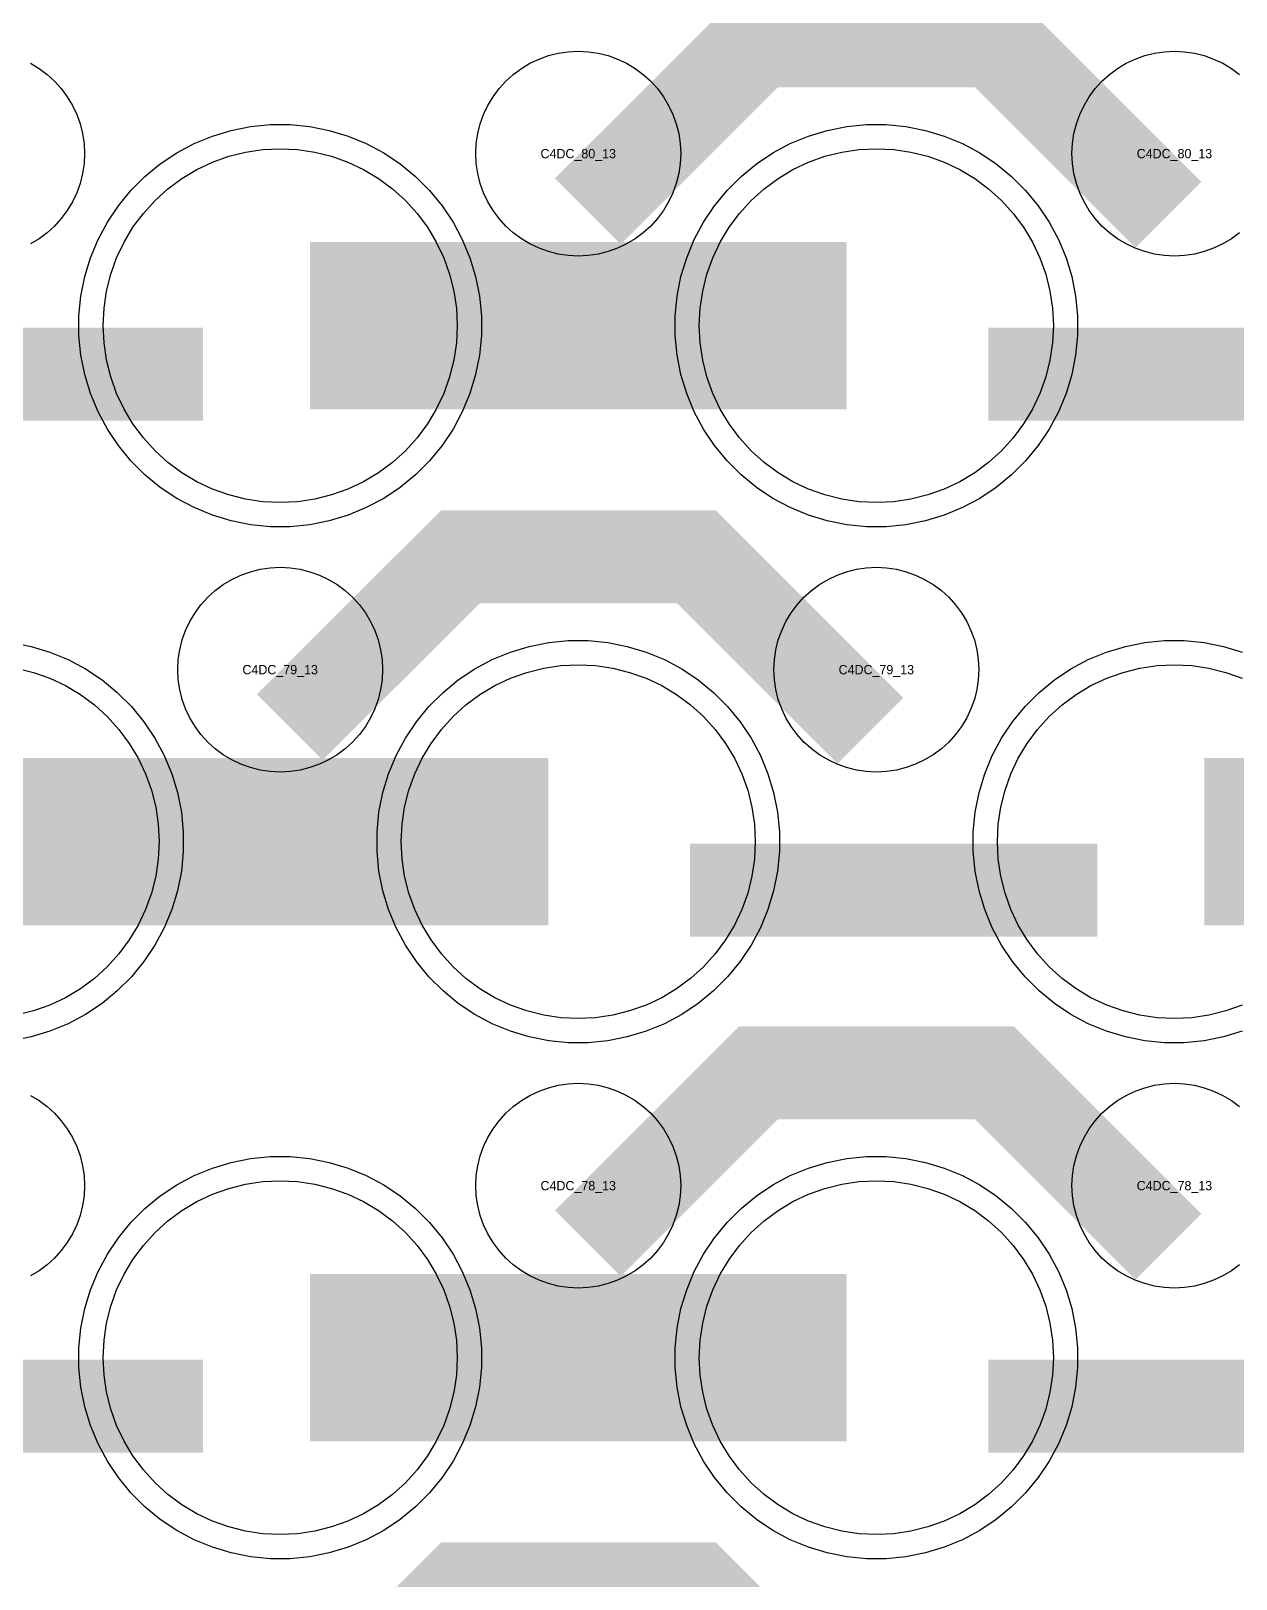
# Model space of a CAD drawing. Extents: x -11880 to 11880, y -14992 to 14992.
# Drawn here: x -7906.9 to -7583.5, y -4091 to -3675.3 of the extents above; entities that cross this region are included whole.
import ezdxf
from ezdxf.enums import TextEntityAlignment as Align

# ---------------------------------------------------------------- set-up
doc = ezdxf.new("R2010")
doc.units = 0
doc.header["$MEASUREMENT"] = 0
for name, color, linetype in [('GDS_775_DT_237', 138, 'CONTINUOUS'), ('RDL1_FS', 34, 'CONTINUOUS'), ('RDL_BS', 160, 'CONTINUOUS')]:
    doc.layers.add(name, color=color, linetype=linetype)

msp = doc.modelspace()

# ---------------------------------------------------------------- linework, layer by layer
at = {"layer": 'RDL1_FS', "color": 240, "true_color": 0xed1f24}
for points in [[(-7840, -3801.949), (-7844.657, -3801.72), (-7849.268, -3801.036), (-7853.791, -3799.904), (-7858.181, -3798.332), (-7862.395, -3796.34), (-7866.395, -3793.942), (-7870.14, -3791.164), (-7873.594, -3788.034), (-7876.724, -3784.58), (-7879.502, -3780.835), (-7881.9, -3776.835), (-7883.892, -3772.621), (-7885.464, -3768.231), (-7886.596, -3763.708), (-7887.28, -3759.097), (-7887.509, -3754.44), (-7887.28, -3749.783), (-7886.596, -3745.172), (-7885.464, -3740.649), (-7883.892, -3736.259), (-7881.9, -3732.045), (-7879.502, -3728.045), (-7876.724, -3724.3), (-7873.594, -3720.846), (-7870.14, -3717.716), (-7866.395, -3714.938), (-7862.395, -3712.54), (-7858.181, -3710.548), (-7853.791, -3708.976), (-7849.268, -3707.844), (-7844.657, -3707.16), (-7840, -3706.931), (-7835.343, -3707.16), (-7830.732, -3707.844), (-7826.209, -3708.976), (-7821.819, -3710.548), (-7817.605, -3712.54), (-7813.605, -3714.938), (-7809.86, -3717.716), (-7806.406, -3720.846), (-7803.276, -3724.3), (-7800.498, -3728.045), (-7798.1, -3732.045), (-7796.108, -3736.259), (-7794.536, -3740.649), (-7793.404, -3745.172), (-7792.72, -3749.783), (-7792.491, -3754.44), (-7792.72, -3759.097), (-7793.404, -3763.708), (-7794.536, -3768.231), (-7796.108, -3772.621), (-7798.1, -3776.835), (-7800.498, -3780.835), (-7803.276, -3784.58), (-7806.406, -3788.034), (-7809.86, -3791.164), (-7813.605, -3793.942), (-7817.605, -3796.34), (-7821.819, -3798.332), (-7826.209, -3799.904), (-7830.732, -3801.036), (-7835.343, -3801.72)], [(-7680, -3801.949), (-7684.657, -3801.72), (-7689.268, -3801.036), (-7693.791, -3799.904), (-7698.181, -3798.332), (-7702.395, -3796.34), (-7706.395, -3793.942), (-7710.14, -3791.164), (-7713.594, -3788.034), (-7716.724, -3784.58), (-7719.502, -3780.835), (-7721.9, -3776.835), (-7723.892, -3772.621), (-7725.464, -3768.231), (-7726.596, -3763.708), (-7727.28, -3759.097), (-7727.509, -3754.44), (-7727.28, -3749.783), (-7726.596, -3745.172), (-7725.464, -3740.649), (-7723.892, -3736.259), (-7721.9, -3732.045), (-7719.502, -3728.045), (-7716.724, -3724.3), (-7713.594, -3720.846), (-7710.14, -3717.716), (-7706.395, -3714.938), (-7702.395, -3712.54), (-7698.181, -3710.548), (-7693.791, -3708.976), (-7689.268, -3707.844), (-7684.657, -3707.16), (-7680, -3706.931), (-7675.343, -3707.16), (-7670.732, -3707.844), (-7666.209, -3708.976), (-7661.819, -3710.548), (-7657.605, -3712.54), (-7653.605, -3714.938), (-7649.86, -3717.716), (-7646.406, -3720.846), (-7643.276, -3724.3), (-7640.498, -3728.045), (-7638.1, -3732.045), (-7636.108, -3736.259), (-7634.536, -3740.649), (-7633.404, -3745.172), (-7632.72, -3749.783), (-7632.491, -3754.44), (-7632.72, -3759.097), (-7633.404, -3763.708), (-7634.536, -3768.231), (-7636.108, -3772.621), (-7638.1, -3776.835), (-7640.498, -3780.835), (-7643.276, -3784.58), (-7646.406, -3788.034), (-7649.86, -3791.164), (-7653.605, -3793.942), (-7657.605, -3796.34), (-7661.819, -3798.332), (-7666.209, -3799.904), (-7670.732, -3801.036), (-7675.343, -3801.72)], [(-7760, -3940.514), (-7764.657, -3940.285), (-7769.268, -3939.601), (-7773.791, -3938.469), (-7778.181, -3936.897), (-7782.395, -3934.905), (-7786.395, -3932.507), (-7790.14, -3929.729), (-7793.594, -3926.599), (-7796.724, -3923.145), (-7799.502, -3919.4), (-7801.9, -3915.4), (-7803.892, -3911.186), (-7805.464, -3906.796), (-7806.596, -3902.273), (-7807.28, -3897.662), (-7807.509, -3893.005), (-7807.28, -3888.348), (-7806.596, -3883.737), (-7805.464, -3879.214), (-7803.892, -3874.824), (-7801.9, -3870.61), (-7799.502, -3866.61), (-7796.724, -3862.865), (-7793.594, -3859.411), (-7790.14, -3856.281), (-7786.395, -3853.503), (-7782.395, -3851.105), (-7778.181, -3849.113), (-7773.791, -3847.541), (-7769.268, -3846.409), (-7764.657, -3845.725), (-7760, -3845.496), (-7755.343, -3845.725), (-7750.732, -3846.409), (-7746.209, -3847.541), (-7741.819, -3849.113), (-7737.605, -3851.105), (-7733.605, -3853.503), (-7729.86, -3856.281), (-7726.406, -3859.411), (-7723.276, -3862.865), (-7720.498, -3866.61), (-7718.1, -3870.61), (-7716.108, -3874.824), (-7714.536, -3879.214), (-7713.404, -3883.737), (-7712.72, -3888.348), (-7712.491, -3893.005), (-7712.72, -3897.662), (-7713.404, -3902.273), (-7714.536, -3906.796), (-7716.108, -3911.186), (-7718.1, -3915.4), (-7720.498, -3919.4), (-7723.276, -3923.145), (-7726.406, -3926.599), (-7729.86, -3929.729), (-7733.605, -3932.507), (-7737.605, -3934.905), (-7741.819, -3936.897), (-7746.209, -3938.469), (-7750.732, -3939.601), (-7755.343, -3940.285)]]:
    msp.add_lwpolyline(points, close=True, dxfattribs=at)
for points in [[(-7831.998, -3754.44, 45, 45, 0), (-7759.998, -3754.44, 45, 45, 0)], [(-7759.998, -3754.44, 45, 45, 0), (-7687.998, -3754.44, 45, 45, 0)], [(-7911.998, -3893.005, 45, 45, 0), (-7839.998, -3893.005, 45, 45, 0)], [(-7839.998, -3893.005, 45, 45, 0), (-7767.998, -3893.005, 45, 45, 0)], [(-7591.998, -3893.005, 45, 45, 0), (-7519.998, -3893.005, 45, 45, 0)]]:
    msp.add_lwpolyline(points, format="xyseb", dxfattribs=at)
for points in [[(-7910.732, -3846.409), (-7906.209, -3847.541), (-7901.819, -3849.113), (-7897.605, -3851.105), (-7893.605, -3853.503), (-7889.86, -3856.281), (-7886.406, -3859.411), (-7883.276, -3862.865), (-7880.498, -3866.61), (-7878.1, -3870.61), (-7876.108, -3874.824), (-7874.536, -3879.214), (-7873.404, -3883.737), (-7872.72, -3888.348), (-7872.491, -3893.005), (-7872.72, -3897.662), (-7873.404, -3902.273), (-7874.536, -3906.796), (-7876.108, -3911.186), (-7878.1, -3915.4), (-7880.498, -3919.4), (-7883.276, -3923.145), (-7886.406, -3926.599), (-7889.86, -3929.729), (-7893.605, -3932.507), (-7897.605, -3934.905), (-7901.819, -3936.897), (-7906.209, -3938.469), (-7910.732, -3939.601)], [(-7581.819, -3936.897), (-7586.209, -3938.469), (-7590.732, -3939.601), (-7595.343, -3940.285), (-7600, -3940.514), (-7604.657, -3940.285), (-7609.268, -3939.601), (-7613.791, -3938.469), (-7618.181, -3936.897), (-7622.395, -3934.905), (-7626.395, -3932.507), (-7630.14, -3929.729), (-7633.594, -3926.599), (-7636.724, -3923.145), (-7639.502, -3919.4), (-7641.9, -3915.4), (-7643.892, -3911.186), (-7645.464, -3906.796), (-7646.596, -3902.273), (-7647.28, -3897.662), (-7647.509, -3893.005), (-7647.28, -3888.348), (-7646.596, -3883.737), (-7645.464, -3879.214), (-7643.892, -3874.824), (-7641.9, -3870.61), (-7639.502, -3866.61), (-7636.724, -3862.865), (-7633.594, -3859.411), (-7630.14, -3856.281), (-7626.395, -3853.503), (-7622.395, -3851.105), (-7618.181, -3849.113), (-7613.791, -3847.541), (-7609.268, -3846.409), (-7604.657, -3845.725), (-7600, -3845.496), (-7595.343, -3845.725), (-7590.732, -3846.409), (-7586.209, -3847.541), (-7581.819, -3849.113)]]:
    msp.add_lwpolyline(points, dxfattribs=at)
at = {"layer": 'RDL1_FS'}
for points in [[(-7840, -4079.074), (-7844.657, -4078.845), (-7849.268, -4078.161), (-7853.791, -4077.029), (-7858.181, -4075.457), (-7862.395, -4073.465), (-7866.395, -4071.067), (-7870.14, -4068.289), (-7873.594, -4065.159), (-7876.724, -4061.705), (-7879.502, -4057.96), (-7881.9, -4053.96), (-7883.892, -4049.746), (-7885.464, -4045.356), (-7886.596, -4040.833), (-7887.28, -4036.222), (-7887.509, -4031.565), (-7887.28, -4026.908), (-7886.596, -4022.297), (-7885.464, -4017.774), (-7883.892, -4013.384), (-7881.9, -4009.17), (-7879.502, -4005.17), (-7876.724, -4001.425), (-7873.594, -3997.971), (-7870.14, -3994.841), (-7866.395, -3992.063), (-7862.395, -3989.665), (-7858.181, -3987.673), (-7853.791, -3986.101), (-7849.268, -3984.969), (-7844.657, -3984.285), (-7840, -3984.056), (-7835.343, -3984.285), (-7830.732, -3984.969), (-7826.209, -3986.101), (-7821.819, -3987.673), (-7817.605, -3989.665), (-7813.605, -3992.063), (-7809.86, -3994.841), (-7806.406, -3997.971), (-7803.276, -4001.425), (-7800.498, -4005.17), (-7798.1, -4009.17), (-7796.108, -4013.384), (-7794.536, -4017.774), (-7793.404, -4022.297), (-7792.72, -4026.908), (-7792.491, -4031.565), (-7792.72, -4036.222), (-7793.404, -4040.833), (-7794.536, -4045.356), (-7796.108, -4049.746), (-7798.1, -4053.96), (-7800.498, -4057.96), (-7803.276, -4061.705), (-7806.406, -4065.159), (-7809.86, -4068.289), (-7813.605, -4071.067), (-7817.605, -4073.465), (-7821.819, -4075.457), (-7826.209, -4077.029), (-7830.732, -4078.161), (-7835.343, -4078.845)], [(-7680, -4079.074), (-7684.657, -4078.845), (-7689.268, -4078.161), (-7693.791, -4077.029), (-7698.181, -4075.457), (-7702.395, -4073.465), (-7706.395, -4071.067), (-7710.14, -4068.289), (-7713.594, -4065.159), (-7716.724, -4061.705), (-7719.502, -4057.96), (-7721.9, -4053.96), (-7723.892, -4049.746), (-7725.464, -4045.356), (-7726.596, -4040.833), (-7727.28, -4036.222), (-7727.509, -4031.565), (-7727.28, -4026.908), (-7726.596, -4022.297), (-7725.464, -4017.774), (-7723.892, -4013.384), (-7721.9, -4009.17), (-7719.502, -4005.17), (-7716.724, -4001.425), (-7713.594, -3997.971), (-7710.14, -3994.841), (-7706.395, -3992.063), (-7702.395, -3989.665), (-7698.181, -3987.673), (-7693.791, -3986.101), (-7689.268, -3984.969), (-7684.657, -3984.285), (-7680, -3984.056), (-7675.343, -3984.285), (-7670.732, -3984.969), (-7666.209, -3986.101), (-7661.819, -3987.673), (-7657.605, -3989.665), (-7653.605, -3992.063), (-7649.86, -3994.841), (-7646.406, -3997.971), (-7643.276, -4001.425), (-7640.498, -4005.17), (-7638.1, -4009.17), (-7636.108, -4013.384), (-7634.536, -4017.774), (-7633.404, -4022.297), (-7632.72, -4026.908), (-7632.491, -4031.565), (-7632.72, -4036.222), (-7633.404, -4040.833), (-7634.536, -4045.356), (-7636.108, -4049.746), (-7638.1, -4053.96), (-7640.498, -4057.96), (-7643.276, -4061.705), (-7646.406, -4065.159), (-7649.86, -4068.289), (-7653.605, -4071.067), (-7657.605, -4073.465), (-7661.819, -4075.457), (-7666.209, -4077.029), (-7670.732, -4078.161), (-7675.343, -4078.845)]]:
    msp.add_lwpolyline(points, close=True, dxfattribs=at)
for points in [[(-7831.998, -4031.565, 45, 45, 0), (-7759.998, -4031.565, 45, 45, 0)], [(-7759.998, -4031.565, 45, 45, 0), (-7687.998, -4031.565, 45, 45, 0)]]:
    msp.add_lwpolyline(points, format="xyseb", dxfattribs=at)
at = {"layer": 'RDL_BS'}
for points in [[(-7757.438, -3723.754, 25, 25, 0), (-7711.623, -3677.939, 25, 25, 0), (-7678.07, -3677.939, 25, 25, 0)], [(-7601.599, -3724.653, 25, 25, 0), (-7648.313, -3677.939, 25, 25, 0), (-7678.071, -3677.939, 25, 25, 0)], [(-7837.438, -3862.319, 25, 25, 0), (-7791.623, -3816.504, 25, 25, 0), (-7758.07, -3816.504, 25, 25, 0)], [(-7681.599, -3863.218, 25, 25, 0), (-7728.313, -3816.504, 25, 25, 0), (-7758.071, -3816.504, 25, 25, 0)], [(-7757.438, -4000.879, 25, 25, 0), (-7711.623, -3955.064, 25, 25, 0), (-7678.07, -3955.064, 25, 25, 0)], [(-7601.599, -4001.778, 25, 25, 0), (-7648.313, -3955.064, 25, 25, 0), (-7678.071, -3955.064, 25, 25, 0)], [(-7969.984, -4044.578, 25, 25, 0), (-7860.719, -4044.578, 25, 25, 0)], [(-7649.984, -4044.578, 25, 25, 0), (-7540.719, -4044.578, 25, 25, 0)], [(-7837.438, -4139.444, 25, 25, 0), (-7791.623, -4093.629, 25, 25, 0), (-7758.07, -4093.629, 25, 25, 0)], [(-7681.599, -4140.343, 25, 25, 0), (-7728.313, -4093.629, 25, 25, 0), (-7758.071, -4093.629, 25, 25, 0)]]:
    msp.add_lwpolyline(points, format="xyseb", dxfattribs=at)
for points in [[(-7760, -3735.746), (-7762.693, -3735.614), (-7765.365, -3735.218), (-7767.984, -3734.561), (-7770.519, -3733.654), (-7772.956, -3732.502), (-7775.28, -3731.109), (-7777.443, -3729.506), (-7779.442, -3727.694), (-7781.254, -3725.695), (-7782.857, -3723.532), (-7784.25, -3721.208), (-7785.402, -3718.771), (-7786.309, -3716.236), (-7786.966, -3713.617), (-7787.362, -3710.945), (-7787.494, -3708.252), (-7787.362, -3705.559), (-7786.966, -3702.887), (-7786.309, -3700.268), (-7785.402, -3697.733), (-7784.25, -3695.296), (-7782.857, -3692.972), (-7781.254, -3690.809), (-7779.442, -3688.81), (-7777.443, -3686.998), (-7775.28, -3685.395), (-7772.956, -3684.002), (-7770.519, -3682.85), (-7767.984, -3681.943), (-7765.365, -3681.286), (-7762.693, -3680.89), (-7760, -3680.758), (-7757.307, -3680.89), (-7754.635, -3681.286), (-7752.016, -3681.943), (-7749.481, -3682.85), (-7747.044, -3684.002), (-7744.72, -3685.395), (-7742.557, -3686.998), (-7740.558, -3688.81), (-7738.746, -3690.809), (-7737.143, -3692.972), (-7735.75, -3695.296), (-7734.598, -3697.733), (-7733.691, -3700.268), (-7733.034, -3702.887), (-7732.638, -3705.559), (-7732.506, -3708.252), (-7732.638, -3710.945), (-7733.034, -3713.617), (-7733.691, -3716.236), (-7734.598, -3718.771), (-7735.75, -3721.208), (-7737.143, -3723.532), (-7738.746, -3725.695), (-7740.558, -3727.694), (-7742.557, -3729.506), (-7744.72, -3731.109), (-7747.044, -3732.502), (-7749.481, -3733.654), (-7752.016, -3734.561), (-7754.635, -3735.218), (-7757.307, -3735.614)], [(-7840, -3874.311), (-7842.693, -3874.179), (-7845.365, -3873.783), (-7847.984, -3873.126), (-7850.519, -3872.219), (-7852.956, -3871.067), (-7855.28, -3869.674), (-7857.443, -3868.071), (-7859.442, -3866.259), (-7861.254, -3864.26), (-7862.857, -3862.097), (-7864.25, -3859.773), (-7865.402, -3857.336), (-7866.309, -3854.801), (-7866.966, -3852.182), (-7867.362, -3849.51), (-7867.494, -3846.817), (-7867.362, -3844.124), (-7866.966, -3841.452), (-7866.309, -3838.833), (-7865.402, -3836.298), (-7864.25, -3833.861), (-7862.857, -3831.537), (-7861.254, -3829.374), (-7859.442, -3827.375), (-7857.443, -3825.563), (-7855.28, -3823.96), (-7852.956, -3822.567), (-7850.519, -3821.415), (-7847.984, -3820.508), (-7845.365, -3819.851), (-7842.693, -3819.455), (-7840, -3819.323), (-7837.307, -3819.455), (-7834.635, -3819.851), (-7832.016, -3820.508), (-7829.481, -3821.415), (-7827.044, -3822.567), (-7824.72, -3823.96), (-7822.557, -3825.563), (-7820.558, -3827.375), (-7818.746, -3829.374), (-7817.143, -3831.537), (-7815.75, -3833.861), (-7814.598, -3836.298), (-7813.691, -3838.833), (-7813.034, -3841.452), (-7812.638, -3844.124), (-7812.506, -3846.817), (-7812.638, -3849.51), (-7813.034, -3852.182), (-7813.691, -3854.801), (-7814.598, -3857.336), (-7815.75, -3859.773), (-7817.143, -3862.097), (-7818.746, -3864.26), (-7820.558, -3866.259), (-7822.557, -3868.071), (-7824.72, -3869.674), (-7827.044, -3871.067), (-7829.481, -3872.219), (-7832.016, -3873.126), (-7834.635, -3873.783), (-7837.307, -3874.179)], [(-7680, -3874.311), (-7682.693, -3874.179), (-7685.365, -3873.783), (-7687.984, -3873.126), (-7690.519, -3872.219), (-7692.956, -3871.067), (-7695.28, -3869.674), (-7697.443, -3868.071), (-7699.442, -3866.259), (-7701.254, -3864.26), (-7702.857, -3862.097), (-7704.25, -3859.773), (-7705.402, -3857.336), (-7706.309, -3854.801), (-7706.966, -3852.182), (-7707.362, -3849.51), (-7707.494, -3846.817), (-7707.362, -3844.124), (-7706.966, -3841.452), (-7706.309, -3838.833), (-7705.402, -3836.298), (-7704.25, -3833.861), (-7702.857, -3831.537), (-7701.254, -3829.374), (-7699.442, -3827.375), (-7697.443, -3825.563), (-7695.28, -3823.96), (-7692.956, -3822.567), (-7690.519, -3821.415), (-7687.984, -3820.508), (-7685.365, -3819.851), (-7682.693, -3819.455), (-7680, -3819.323), (-7677.307, -3819.455), (-7674.635, -3819.851), (-7672.016, -3820.508), (-7669.481, -3821.415), (-7667.044, -3822.567), (-7664.72, -3823.96), (-7662.557, -3825.563), (-7660.558, -3827.375), (-7658.746, -3829.374), (-7657.143, -3831.537), (-7655.75, -3833.861), (-7654.598, -3836.298), (-7653.691, -3838.833), (-7653.034, -3841.452), (-7652.638, -3844.124), (-7652.506, -3846.817), (-7652.638, -3849.51), (-7653.034, -3852.182), (-7653.691, -3854.801), (-7654.598, -3857.336), (-7655.75, -3859.773), (-7657.143, -3862.097), (-7658.746, -3864.26), (-7660.558, -3866.259), (-7662.557, -3868.071), (-7664.72, -3869.674), (-7667.044, -3871.067), (-7669.481, -3872.219), (-7672.016, -3873.126), (-7674.635, -3873.783), (-7677.307, -3874.179)], [(-7760, -4012.871), (-7762.693, -4012.739), (-7765.365, -4012.343), (-7767.984, -4011.686), (-7770.519, -4010.779), (-7772.956, -4009.627), (-7775.28, -4008.234), (-7777.443, -4006.631), (-7779.442, -4004.819), (-7781.254, -4002.82), (-7782.857, -4000.657), (-7784.25, -3998.333), (-7785.402, -3995.896), (-7786.309, -3993.361), (-7786.966, -3990.742), (-7787.362, -3988.07), (-7787.494, -3985.377), (-7787.362, -3982.684), (-7786.966, -3980.012), (-7786.309, -3977.393), (-7785.402, -3974.858), (-7784.25, -3972.421), (-7782.857, -3970.097), (-7781.254, -3967.934), (-7779.442, -3965.935), (-7777.443, -3964.123), (-7775.28, -3962.52), (-7772.956, -3961.127), (-7770.519, -3959.975), (-7767.984, -3959.068), (-7765.365, -3958.411), (-7762.693, -3958.015), (-7760, -3957.883), (-7757.307, -3958.015), (-7754.635, -3958.411), (-7752.016, -3959.068), (-7749.481, -3959.975), (-7747.044, -3961.127), (-7744.72, -3962.52), (-7742.557, -3964.123), (-7740.558, -3965.935), (-7738.746, -3967.934), (-7737.143, -3970.097), (-7735.75, -3972.421), (-7734.598, -3974.858), (-7733.691, -3977.393), (-7733.034, -3980.012), (-7732.638, -3982.684), (-7732.506, -3985.377), (-7732.638, -3988.07), (-7733.034, -3990.742), (-7733.691, -3993.361), (-7734.598, -3995.896), (-7735.75, -3998.333), (-7737.143, -4000.657), (-7738.746, -4002.82), (-7740.558, -4004.819), (-7742.557, -4006.631), (-7744.72, -4008.234), (-7747.044, -4009.627), (-7749.481, -4010.779), (-7752.016, -4011.686), (-7754.635, -4012.343), (-7757.307, -4012.739)], [(-7842.644, -4085.565), (-7847.938, -4085.048), (-7853.165, -4084.002), (-7858.205, -4082.471), (-7863.115, -4080.44), (-7867.777, -4077.948), (-7872.191, -4075.001), (-7876.292, -4071.639), (-7880.074, -4067.857), (-7883.436, -4063.756), (-7886.383, -4059.342), (-7888.875, -4054.68), (-7890.906, -4049.77), (-7892.437, -4044.73), (-7893.483, -4039.503), (-7894, -4034.209), (-7894, -4028.921), (-7893.483, -4023.627), (-7892.437, -4018.4), (-7890.906, -4013.36), (-7888.875, -4008.45), (-7886.383, -4003.788), (-7883.436, -3999.374), (-7880.074, -3995.273), (-7876.292, -3991.491), (-7872.191, -3988.129), (-7867.777, -3985.182), (-7863.115, -3982.69), (-7858.205, -3980.659), (-7853.165, -3979.128), (-7847.938, -3978.082), (-7842.644, -3977.565), (-7837.356, -3977.565), (-7832.062, -3978.082), (-7826.835, -3979.128), (-7821.795, -3980.659), (-7816.885, -3982.69), (-7812.223, -3985.182), (-7807.809, -3988.129), (-7803.708, -3991.491), (-7799.926, -3995.273), (-7796.564, -3999.374), (-7793.617, -4003.788), (-7791.125, -4008.45), (-7789.094, -4013.36), (-7787.563, -4018.4), (-7786.517, -4023.627), (-7786, -4028.921), (-7786, -4034.209), (-7786.517, -4039.503), (-7787.563, -4044.73), (-7789.094, -4049.77), (-7791.125, -4054.68), (-7793.617, -4059.342), (-7796.564, -4063.756), (-7799.926, -4067.857), (-7803.708, -4071.639), (-7807.809, -4075.001), (-7812.223, -4077.948), (-7816.885, -4080.44), (-7821.795, -4082.471), (-7826.835, -4084.002), (-7832.062, -4085.048), (-7837.356, -4085.565)], [(-7682.644, -4085.565), (-7687.938, -4085.048), (-7693.165, -4084.002), (-7698.205, -4082.471), (-7703.115, -4080.44), (-7707.777, -4077.948), (-7712.191, -4075.001), (-7716.292, -4071.639), (-7720.074, -4067.857), (-7723.436, -4063.756), (-7726.383, -4059.342), (-7728.875, -4054.68), (-7730.906, -4049.77), (-7732.437, -4044.73), (-7733.483, -4039.503), (-7734, -4034.209), (-7734, -4028.921), (-7733.483, -4023.627), (-7732.437, -4018.4), (-7730.906, -4013.36), (-7728.875, -4008.45), (-7726.383, -4003.788), (-7723.436, -3999.374), (-7720.074, -3995.273), (-7716.292, -3991.491), (-7712.191, -3988.129), (-7707.777, -3985.182), (-7703.115, -3982.69), (-7698.205, -3980.659), (-7693.165, -3979.128), (-7687.938, -3978.082), (-7682.644, -3977.565), (-7677.356, -3977.565), (-7672.062, -3978.082), (-7666.835, -3979.128), (-7661.795, -3980.659), (-7656.885, -3982.69), (-7652.223, -3985.182), (-7647.809, -3988.129), (-7643.708, -3991.491), (-7639.926, -3995.273), (-7636.564, -3999.374), (-7633.617, -4003.788), (-7631.125, -4008.45), (-7629.094, -4013.36), (-7627.563, -4018.4), (-7626.517, -4023.627), (-7626, -4028.921), (-7626, -4034.209), (-7626.517, -4039.503), (-7627.563, -4044.73), (-7629.094, -4049.77), (-7631.125, -4054.68), (-7633.617, -4059.342), (-7636.564, -4063.756), (-7639.926, -4067.857), (-7643.708, -4071.639), (-7647.809, -4075.001), (-7652.223, -4077.948), (-7656.885, -4080.44), (-7661.795, -4082.471), (-7666.835, -4084.002), (-7672.062, -4085.048), (-7677.356, -4085.565)]]:
    msp.add_lwpolyline(points, close=True, dxfattribs=at)
for points in [[(-7582.557, -3729.506), (-7584.72, -3731.109), (-7587.044, -3732.502), (-7589.481, -3733.654), (-7592.016, -3734.561), (-7594.635, -3735.218), (-7597.307, -3735.614), (-7600, -3735.746), (-7602.693, -3735.614), (-7605.365, -3735.218), (-7607.984, -3734.561), (-7610.519, -3733.654), (-7612.956, -3732.502), (-7615.28, -3731.109), (-7617.443, -3729.506), (-7619.442, -3727.694), (-7621.254, -3725.695), (-7622.857, -3723.532), (-7624.25, -3721.208), (-7625.402, -3718.771), (-7626.309, -3716.236), (-7626.966, -3713.617), (-7627.362, -3710.945), (-7627.494, -3708.252), (-7627.362, -3705.559), (-7626.966, -3702.887), (-7626.309, -3700.268), (-7625.402, -3697.733), (-7624.25, -3695.296), (-7622.857, -3692.972), (-7621.254, -3690.809), (-7619.442, -3688.81), (-7617.443, -3686.998), (-7615.28, -3685.395), (-7612.956, -3684.002), (-7610.519, -3682.85), (-7607.984, -3681.943), (-7605.365, -3681.286), (-7602.693, -3680.89), (-7600, -3680.758), (-7597.307, -3680.89), (-7594.635, -3681.286), (-7592.016, -3681.943), (-7589.481, -3682.85), (-7587.044, -3684.002), (-7584.72, -3685.395), (-7582.557, -3686.998)], [(-7907.044, -3684.002), (-7904.72, -3685.395), (-7902.557, -3686.998), (-7900.558, -3688.81), (-7898.746, -3690.809), (-7897.143, -3692.972), (-7895.75, -3695.296), (-7894.598, -3697.733), (-7893.691, -3700.268), (-7893.034, -3702.887), (-7892.638, -3705.559), (-7892.506, -3708.252), (-7892.638, -3710.945), (-7893.034, -3713.617), (-7893.691, -3716.236), (-7894.598, -3718.771), (-7895.75, -3721.208), (-7897.143, -3723.532), (-7898.746, -3725.695), (-7900.558, -3727.694), (-7902.557, -3729.506), (-7904.72, -3731.109), (-7907.044, -3732.502)], [(-7907.044, -3961.127), (-7904.72, -3962.52), (-7902.557, -3964.123), (-7900.558, -3965.935), (-7898.746, -3967.934), (-7897.143, -3970.097), (-7895.75, -3972.421), (-7894.598, -3974.858), (-7893.691, -3977.393), (-7893.034, -3980.012), (-7892.638, -3982.684), (-7892.506, -3985.377), (-7892.638, -3988.07), (-7893.034, -3990.742), (-7893.691, -3993.361), (-7894.598, -3995.896), (-7895.75, -3998.333), (-7897.143, -4000.657), (-7898.746, -4002.82), (-7900.558, -4004.819), (-7902.557, -4006.631), (-7904.72, -4008.234), (-7907.044, -4009.627)], [(-7582.557, -4006.631), (-7584.72, -4008.234), (-7587.044, -4009.627), (-7589.481, -4010.779), (-7592.016, -4011.686), (-7594.635, -4012.343), (-7597.307, -4012.739), (-7600, -4012.871), (-7602.693, -4012.739), (-7605.365, -4012.343), (-7607.984, -4011.686), (-7610.519, -4010.779), (-7612.956, -4009.627), (-7615.28, -4008.234), (-7617.443, -4006.631), (-7619.442, -4004.819), (-7621.254, -4002.82), (-7622.857, -4000.657), (-7624.25, -3998.333), (-7625.402, -3995.896), (-7626.309, -3993.361), (-7626.966, -3990.742), (-7627.362, -3988.07), (-7627.494, -3985.377), (-7627.362, -3982.684), (-7626.966, -3980.012), (-7626.309, -3977.393), (-7625.402, -3974.858), (-7624.25, -3972.421), (-7622.857, -3970.097), (-7621.254, -3967.934), (-7619.442, -3965.935), (-7617.443, -3964.123), (-7615.28, -3962.52), (-7612.956, -3961.127), (-7610.519, -3959.975), (-7607.984, -3959.068), (-7605.365, -3958.411), (-7602.693, -3958.015), (-7600, -3957.883), (-7597.307, -3958.015), (-7594.635, -3958.411), (-7592.016, -3959.068), (-7589.481, -3959.975), (-7587.044, -3961.127), (-7584.72, -3962.52), (-7582.557, -3964.123)]]:
    msp.add_lwpolyline(points, dxfattribs=at)
at = {"layer": 'RDL_BS', "color": 240, "true_color": 0xed1f24}
for points in [[(-7842.644, -3808.44), (-7847.938, -3807.923), (-7853.165, -3806.877), (-7858.205, -3805.346), (-7863.115, -3803.315), (-7867.777, -3800.823), (-7872.191, -3797.876), (-7876.292, -3794.514), (-7880.074, -3790.732), (-7883.436, -3786.631), (-7886.383, -3782.217), (-7888.875, -3777.555), (-7890.906, -3772.645), (-7892.437, -3767.605), (-7893.483, -3762.378), (-7894, -3757.084), (-7894, -3751.796), (-7893.483, -3746.502), (-7892.437, -3741.275), (-7890.906, -3736.235), (-7888.875, -3731.325), (-7886.383, -3726.663), (-7883.436, -3722.249), (-7880.074, -3718.148), (-7876.292, -3714.366), (-7872.191, -3711.004), (-7867.777, -3708.057), (-7863.115, -3705.565), (-7858.205, -3703.534), (-7853.165, -3702.003), (-7847.938, -3700.957), (-7842.644, -3700.44), (-7837.356, -3700.44), (-7832.062, -3700.957), (-7826.835, -3702.003), (-7821.795, -3703.534), (-7816.885, -3705.565), (-7812.223, -3708.057), (-7807.809, -3711.004), (-7803.708, -3714.366), (-7799.926, -3718.148), (-7796.564, -3722.249), (-7793.617, -3726.663), (-7791.125, -3731.325), (-7789.094, -3736.235), (-7787.563, -3741.275), (-7786.517, -3746.502), (-7786, -3751.796), (-7786, -3757.084), (-7786.517, -3762.378), (-7787.563, -3767.605), (-7789.094, -3772.645), (-7791.125, -3777.555), (-7793.617, -3782.217), (-7796.564, -3786.631), (-7799.926, -3790.732), (-7803.708, -3794.514), (-7807.809, -3797.876), (-7812.223, -3800.823), (-7816.885, -3803.315), (-7821.795, -3805.346), (-7826.835, -3806.877), (-7832.062, -3807.923), (-7837.356, -3808.44)], [(-7682.644, -3808.44), (-7687.938, -3807.923), (-7693.165, -3806.877), (-7698.205, -3805.346), (-7703.115, -3803.315), (-7707.777, -3800.823), (-7712.191, -3797.876), (-7716.292, -3794.514), (-7720.074, -3790.732), (-7723.436, -3786.631), (-7726.383, -3782.217), (-7728.875, -3777.555), (-7730.906, -3772.645), (-7732.437, -3767.605), (-7733.483, -3762.378), (-7734, -3757.084), (-7734, -3751.796), (-7733.483, -3746.502), (-7732.437, -3741.275), (-7730.906, -3736.235), (-7728.875, -3731.325), (-7726.383, -3726.663), (-7723.436, -3722.249), (-7720.074, -3718.148), (-7716.292, -3714.366), (-7712.191, -3711.004), (-7707.777, -3708.057), (-7703.115, -3705.565), (-7698.205, -3703.534), (-7693.165, -3702.003), (-7687.938, -3700.957), (-7682.644, -3700.44), (-7677.356, -3700.44), (-7672.062, -3700.957), (-7666.835, -3702.003), (-7661.795, -3703.534), (-7656.885, -3705.565), (-7652.223, -3708.057), (-7647.809, -3711.004), (-7643.708, -3714.366), (-7639.926, -3718.148), (-7636.564, -3722.249), (-7633.617, -3726.663), (-7631.125, -3731.325), (-7629.094, -3736.235), (-7627.563, -3741.275), (-7626.517, -3746.502), (-7626, -3751.796), (-7626, -3757.084), (-7626.517, -3762.378), (-7627.563, -3767.605), (-7629.094, -3772.645), (-7631.125, -3777.555), (-7633.617, -3782.217), (-7636.564, -3786.631), (-7639.926, -3790.732), (-7643.708, -3794.514), (-7647.809, -3797.876), (-7652.223, -3800.823), (-7656.885, -3803.315), (-7661.795, -3805.346), (-7666.835, -3806.877), (-7672.062, -3807.923), (-7677.356, -3808.44)], [(-7762.644, -3947.005), (-7767.938, -3946.488), (-7773.165, -3945.442), (-7778.205, -3943.911), (-7783.115, -3941.88), (-7787.777, -3939.388), (-7792.191, -3936.441), (-7796.292, -3933.079), (-7800.074, -3929.297), (-7803.436, -3925.196), (-7806.383, -3920.782), (-7808.875, -3916.12), (-7810.906, -3911.21), (-7812.437, -3906.17), (-7813.483, -3900.943), (-7814, -3895.649), (-7814, -3890.361), (-7813.483, -3885.067), (-7812.437, -3879.84), (-7810.906, -3874.8), (-7808.875, -3869.89), (-7806.383, -3865.228), (-7803.436, -3860.814), (-7800.074, -3856.713), (-7796.292, -3852.931), (-7792.191, -3849.569), (-7787.777, -3846.622), (-7783.115, -3844.13), (-7778.205, -3842.099), (-7773.165, -3840.568), (-7767.938, -3839.522), (-7762.644, -3839.005), (-7757.356, -3839.005), (-7752.062, -3839.522), (-7746.835, -3840.568), (-7741.795, -3842.099), (-7736.885, -3844.13), (-7732.223, -3846.622), (-7727.809, -3849.569), (-7723.708, -3852.931), (-7719.926, -3856.713), (-7716.564, -3860.814), (-7713.617, -3865.228), (-7711.125, -3869.89), (-7709.094, -3874.8), (-7707.563, -3879.84), (-7706.517, -3885.067), (-7706, -3890.361), (-7706, -3895.649), (-7706.517, -3900.943), (-7707.563, -3906.17), (-7709.094, -3911.21), (-7711.125, -3916.12), (-7713.617, -3920.782), (-7716.564, -3925.196), (-7719.926, -3929.297), (-7723.708, -3933.079), (-7727.809, -3936.441), (-7732.223, -3939.388), (-7736.885, -3941.88), (-7741.795, -3943.911), (-7746.835, -3945.442), (-7752.062, -3946.488), (-7757.356, -3947.005)]]:
    msp.add_lwpolyline(points, close=True, dxfattribs=at)
for points in [[(-7969.984, -3767.453, 25, 25, 0), (-7860.719, -3767.453, 25, 25, 0)], [(-7649.984, -3767.453, 25, 25, 0), (-7540.719, -3767.453, 25, 25, 0)], [(-7729.984, -3906.018, 25, 25, 0), (-7620.719, -3906.018, 25, 25, 0)]]:
    msp.add_lwpolyline(points, format="xyseb", dxfattribs=at)
for points in [[(-7912.062, -3839.522), (-7906.835, -3840.568), (-7901.795, -3842.099), (-7896.885, -3844.13), (-7892.223, -3846.622), (-7887.809, -3849.569), (-7883.708, -3852.931), (-7879.926, -3856.713), (-7876.564, -3860.814), (-7873.617, -3865.228), (-7871.125, -3869.89), (-7869.094, -3874.8), (-7867.563, -3879.84), (-7866.517, -3885.067), (-7866, -3890.361), (-7866, -3895.649), (-7866.517, -3900.943), (-7867.563, -3906.17), (-7869.094, -3911.21), (-7871.125, -3916.12), (-7873.617, -3920.782), (-7876.564, -3925.196), (-7879.926, -3929.297), (-7883.708, -3933.079), (-7887.809, -3936.441), (-7892.223, -3939.388), (-7896.885, -3941.88), (-7901.795, -3943.911), (-7906.835, -3945.442), (-7912.062, -3946.488)], [(-7581.795, -3943.911), (-7586.835, -3945.442), (-7592.062, -3946.488), (-7597.356, -3947.005), (-7602.644, -3947.005), (-7607.938, -3946.488), (-7613.165, -3945.442), (-7618.205, -3943.911), (-7623.115, -3941.88), (-7627.777, -3939.388), (-7632.191, -3936.441), (-7636.292, -3933.079), (-7640.074, -3929.297), (-7643.436, -3925.196), (-7646.383, -3920.782), (-7648.875, -3916.12), (-7650.906, -3911.21), (-7652.437, -3906.17), (-7653.483, -3900.943), (-7654, -3895.649), (-7654, -3890.361), (-7653.483, -3885.067), (-7652.437, -3879.84), (-7650.906, -3874.8), (-7648.875, -3869.89), (-7646.383, -3865.228), (-7643.436, -3860.814), (-7640.074, -3856.713), (-7636.292, -3852.931), (-7632.191, -3849.569), (-7627.777, -3846.622), (-7623.115, -3844.13), (-7618.205, -3842.099), (-7613.165, -3840.568), (-7607.938, -3839.522), (-7602.644, -3839.005), (-7597.356, -3839.005), (-7592.062, -3839.522), (-7586.835, -3840.568), (-7581.795, -3842.099)]]:
    msp.add_lwpolyline(points, dxfattribs=at)

# ---------------------------------------------------------------- texts
at = {"layer": 'GDS_775_DT_237'}
for s, p in [('C4DC_80_13', (-7760, -3708.252)), ('C4DC_80_13', (-7760, -3708.252)), ('C4DC_80_13', (-7600, -3708.252)), ('C4DC_80_13', (-7600, -3708.252)), ('C4DC_79_13', (-7840, -3846.817)), ('C4DC_79_13', (-7840, -3846.817)), ('C4DC_79_13', (-7680, -3846.817)), ('C4DC_79_13', (-7680, -3846.817)), ('C4DC_78_13', (-7760, -3985.377)), ('C4DC_78_13', (-7760, -3985.377)), ('C4DC_78_13', (-7600, -3985.377)), ('C4DC_78_13', (-7600, -3985.377))]:
    msp.add_text(s, height=2.5, dxfattribs=at).set_placement(p, align=Align.MIDDLE_CENTER)

doc.saveas('drawing.dxf')
